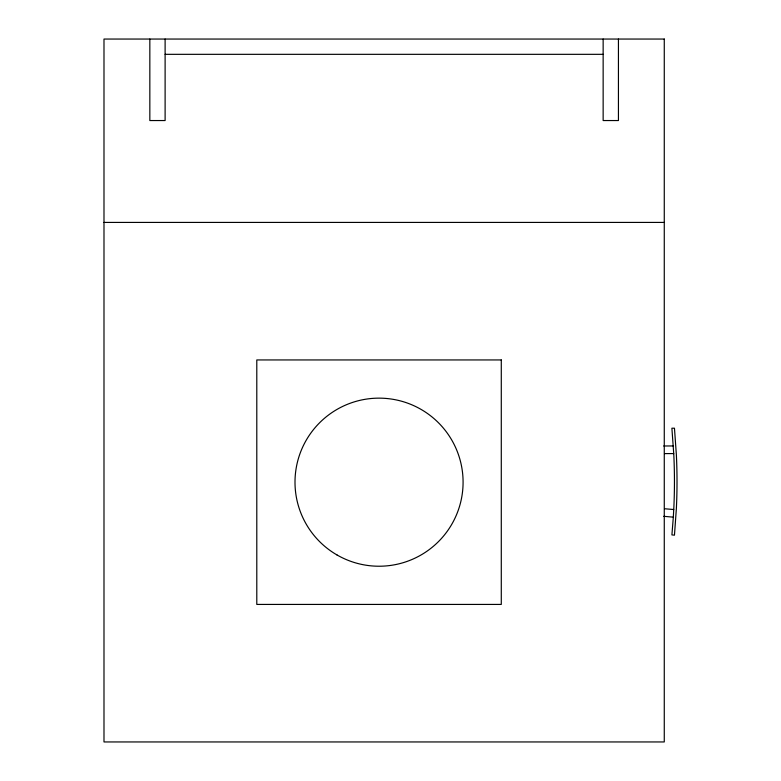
<?xml version="1.0" encoding="UTF-8"?>
<svg xmlns="http://www.w3.org/2000/svg" width="781" height="781" viewBox="0 0 781 781"><rect width="100%" height="100%" fill="white"/><g stroke="black" fill="none" stroke-linecap="round" stroke-linejoin="round"><path stroke-width="1.17" d="M673.32 517.159L673.818 508.265A560.27 560.27 0 0 0 673.808 454.845L671.894 428.203L674.462 428.203L676.375 454.913A562.828 562.828 0 0 1 676.375 508.451L674.462 535.161L671.914 534.917L673.32 517.159L663.704 516.309M663.694 445.99L673.31 445.951M664.485 453.605L673.73 453.576M165.113 54.328L603.147 54.328M103.99 222.419L664.27 222.419M664.494 508.743L673.749 509.534M618.435 39.05L618.435 120.547L603.147 120.547L603.147 39.05M165.113 39.05L165.113 120.547L149.835 120.547L149.835 39.05M664.27 39.05L103.99 39.05L103.99 741.95L664.27 741.95L664.27 39.05M501.285 359.943L256.793 359.943L256.793 604.426L501.285 604.426L501.285 359.943M337.021 554.969A84.045 84.045 0 0 0 463.084 482.18A84.045 84.045 0 0 0 337.021 409.4A84.045 84.045 0 0 0 337.021 554.969"/></g></svg>
